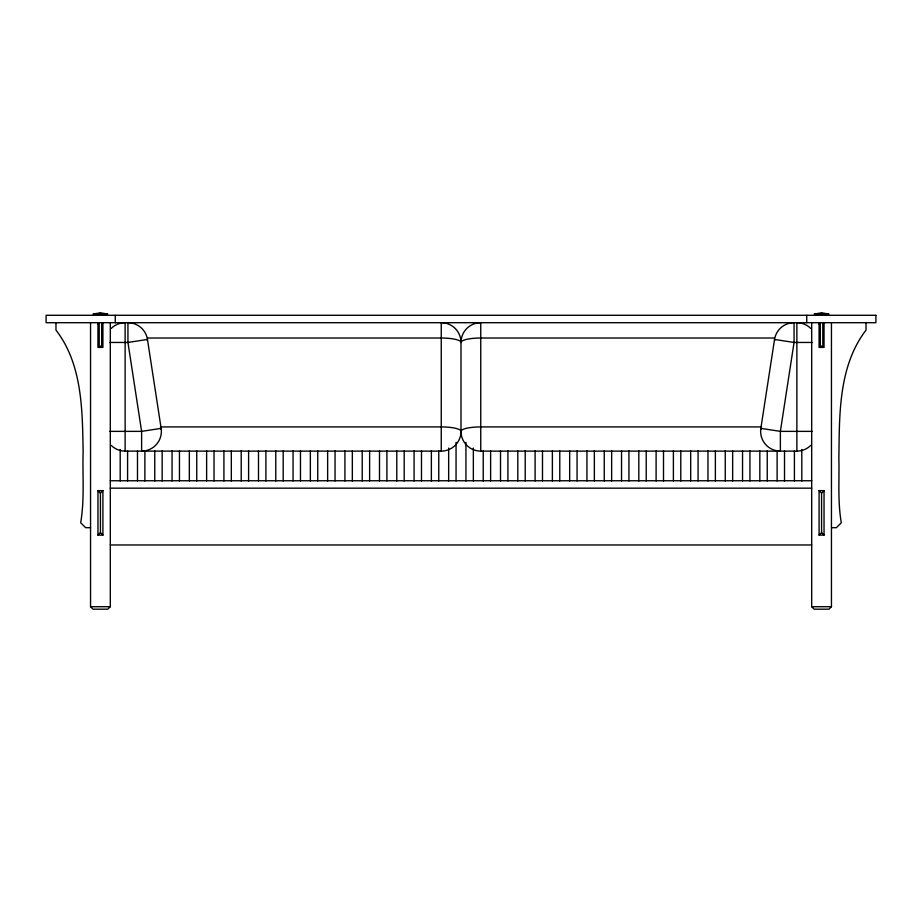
<?xml version="1.0" encoding="UTF-8"?>
<svg xmlns="http://www.w3.org/2000/svg" width="922" height="922" viewBox="0 0 922 922"><rect width="100%" height="100%" fill="white"/><g stroke="black" fill="none" stroke-linecap="round" stroke-linejoin="round"><path stroke-width="1.38" d="M97.963 324.244L97.963 322.7L97.963 347.398L102.907 347.398L102.907 322.7M819.093 324.244L819.093 322.7L819.093 347.398L824.038 347.398L824.038 322.7M102.907 535.094L100.429 532.616L100.429 493.109L102.907 490.631L97.963 490.631L97.963 535.094L102.907 535.094L102.907 490.631M97.963 535.094L100.429 532.616M110.306 322.7L110.306 606.711L107.839 609.177L93.018 609.177L90.552 606.711L90.552 322.7M819.093 535.094L821.571 532.616L821.571 493.109L824.038 490.631L819.093 490.631L819.093 535.094L824.038 535.094L824.038 490.631M831.448 322.7L831.448 606.711L828.982 609.177L814.161 609.177L811.694 606.711L811.694 322.7M147.704 338.017L441.246 338.017A19.754 4.437 0 0 1 461 342.454A19.754 4.437 0 0 1 480.754 338.017L774.296 338.017M109.787 342.454L127.939 342.454L147.462 339.457L161.143 428.361A19.754 4.391 -8.7 0 1 160.924 429.214M812.213 342.454L794.061 342.454L774.538 339.457L760.857 428.361A19.754 4.391 8.7 0 0 761.076 429.214M160.405 426.921L441.246 426.921A19.754 4.437 0 0 1 461 431.369A19.754 4.437 0 0 1 480.754 426.921L761.595 426.921M109.787 431.369L141.619 431.369L161.143 428.361A19.754 19.754 0 0 1 141.619 451.123L141.619 431.369L127.939 342.454L127.939 322.7A19.754 19.754 0 0 1 147.462 339.457A19.754 4.391 -8.7 0 1 147.243 340.31M812.213 431.369L780.381 431.369L760.857 428.361A19.754 19.754 0 0 0 780.381 451.123L780.381 431.369L794.061 342.454L794.061 322.7A19.754 19.754 0 0 0 774.538 339.457A19.754 4.391 8.7 0 0 774.757 340.31M111.159 445.338A19.754 19.754 0 0 0 125.127 451.123L441.246 451.123A19.754 19.754 0 0 0 461 431.369L461 342.454A19.754 19.754 0 0 0 441.246 322.7L441.246 451.123M461 431.369A19.754 19.754 0 0 0 480.754 451.123L796.873 451.123A19.754 19.754 0 0 0 810.841 445.338M110.306 480.754L811.694 480.754M110.306 488.164L811.694 488.164M90.552 527.684L85.619 527.684L80.675 522.739C84.709 499.275 82.392 475.256 83.13 451.596C82.369 410.267 82.427 364.386 55.977 330.111L55.977 322.7M831.448 527.684L836.381 527.684L841.325 522.739C837.591 501.683 839.412 480.108 838.87 458.833C839.493 415.2 838.179 366.541 866.023 330.111L866.023 322.7M110.306 544.971L811.694 544.971M90.552 606.711L110.306 606.711M811.694 606.711L831.448 606.711M819.093 490.631L821.571 493.109M821.571 532.616L824.038 535.094M97.963 490.631L100.429 493.109M822.804 322.7L822.804 346.165L820.338 346.165L820.338 322.7M806.75 315.289L806.75 322.7M801.806 449.487L801.806 481.007M796.873 451.123L796.873 322.7A19.754 19.754 0 0 1 810.841 328.486M794.407 450.927L794.407 481.007M784.518 450.927L784.518 481.007M777.119 450.927L777.119 481.007M767.231 450.927L767.231 481.007M759.832 450.927L759.832 481.007M749.943 450.927L749.943 481.007M742.544 450.927L742.544 481.007M732.656 450.927L732.656 481.007M725.257 450.927L725.257 481.007M715.368 450.927L715.368 481.007M707.969 450.927L707.969 481.007M698.081 450.927L698.081 481.007M690.682 450.927L690.682 481.007M680.793 450.927L680.793 481.007M673.394 450.927L673.394 481.007M663.506 450.927L663.506 481.007M656.107 450.927L656.107 481.007M646.218 450.927L646.218 481.007M638.819 450.927L638.819 481.007M628.931 450.927L628.931 481.007M621.532 450.927L621.532 481.007M611.643 450.927L611.643 481.007M604.244 450.927L604.244 481.007M594.356 450.927L594.356 481.007M586.957 450.927L586.957 481.007M577.068 450.927L577.068 481.007M569.669 450.927L569.669 481.007M559.781 450.927L559.781 481.007M552.382 450.927L552.382 481.007M542.493 450.927L542.493 481.007M535.094 450.927L535.094 481.007M525.206 450.927L525.206 481.007M517.807 450.927L517.807 481.007M507.918 450.927L507.918 481.007M500.519 450.927L500.519 481.007M490.631 450.927L490.631 481.007M483.232 450.927L483.232 481.007M480.754 451.123L480.754 322.7A19.754 19.754 0 0 0 461 342.454M473.343 448.057L473.343 481.007M465.944 442.33L465.944 481.007M456.056 442.33L456.056 481.007M448.657 448.057L448.657 481.007M438.768 450.927L438.768 481.007M431.369 450.927L431.369 481.007M421.481 450.927L421.481 481.007M414.082 450.927L414.082 481.007M404.193 450.927L404.193 481.007M396.794 450.927L396.794 481.007M386.906 450.927L386.906 481.007M379.507 450.927L379.507 481.007M369.618 450.927L369.618 481.007M362.219 450.927L362.219 481.007M352.331 450.927L352.331 481.007M344.932 450.927L344.932 481.007M335.043 450.927L335.043 481.007M327.644 450.927L327.644 481.007M317.756 450.927L317.756 481.007M310.357 450.927L310.357 481.007M300.468 450.927L300.468 481.007M293.069 450.927L293.069 481.007M283.181 450.927L283.181 481.007M275.782 450.927L275.782 481.007M265.893 450.927L265.893 481.007M258.494 450.927L258.494 481.007M248.606 450.927L248.606 481.007M241.207 450.927L241.207 481.007M231.318 450.927L231.318 481.007M223.919 450.927L223.919 481.007M214.031 450.927L214.031 481.007M206.632 450.927L206.632 481.007M196.743 450.927L196.743 481.007M189.344 450.927L189.344 481.007M179.456 450.927L179.456 481.007M172.057 450.927L172.057 481.007M162.168 450.927L162.168 481.007M154.769 450.927L154.769 481.007M144.881 450.927L144.881 481.007M137.482 450.927L137.482 481.007M127.593 450.927L127.593 481.007M125.127 451.123L125.127 322.7A19.754 19.754 0 0 0 111.159 328.486M120.194 449.487L120.194 481.007M115.25 315.289L115.25 322.7M101.662 322.7L101.662 346.165L99.196 346.165L99.196 322.7M100.429 312.823L93.018 314.056L107.839 314.056L100.429 312.823M821.571 312.823L814.161 314.056L828.982 314.056L821.571 312.823M875.9 315.289L46.1 315.289L46.1 322.7L875.9 322.7L875.9 315.289"/></g></svg>
